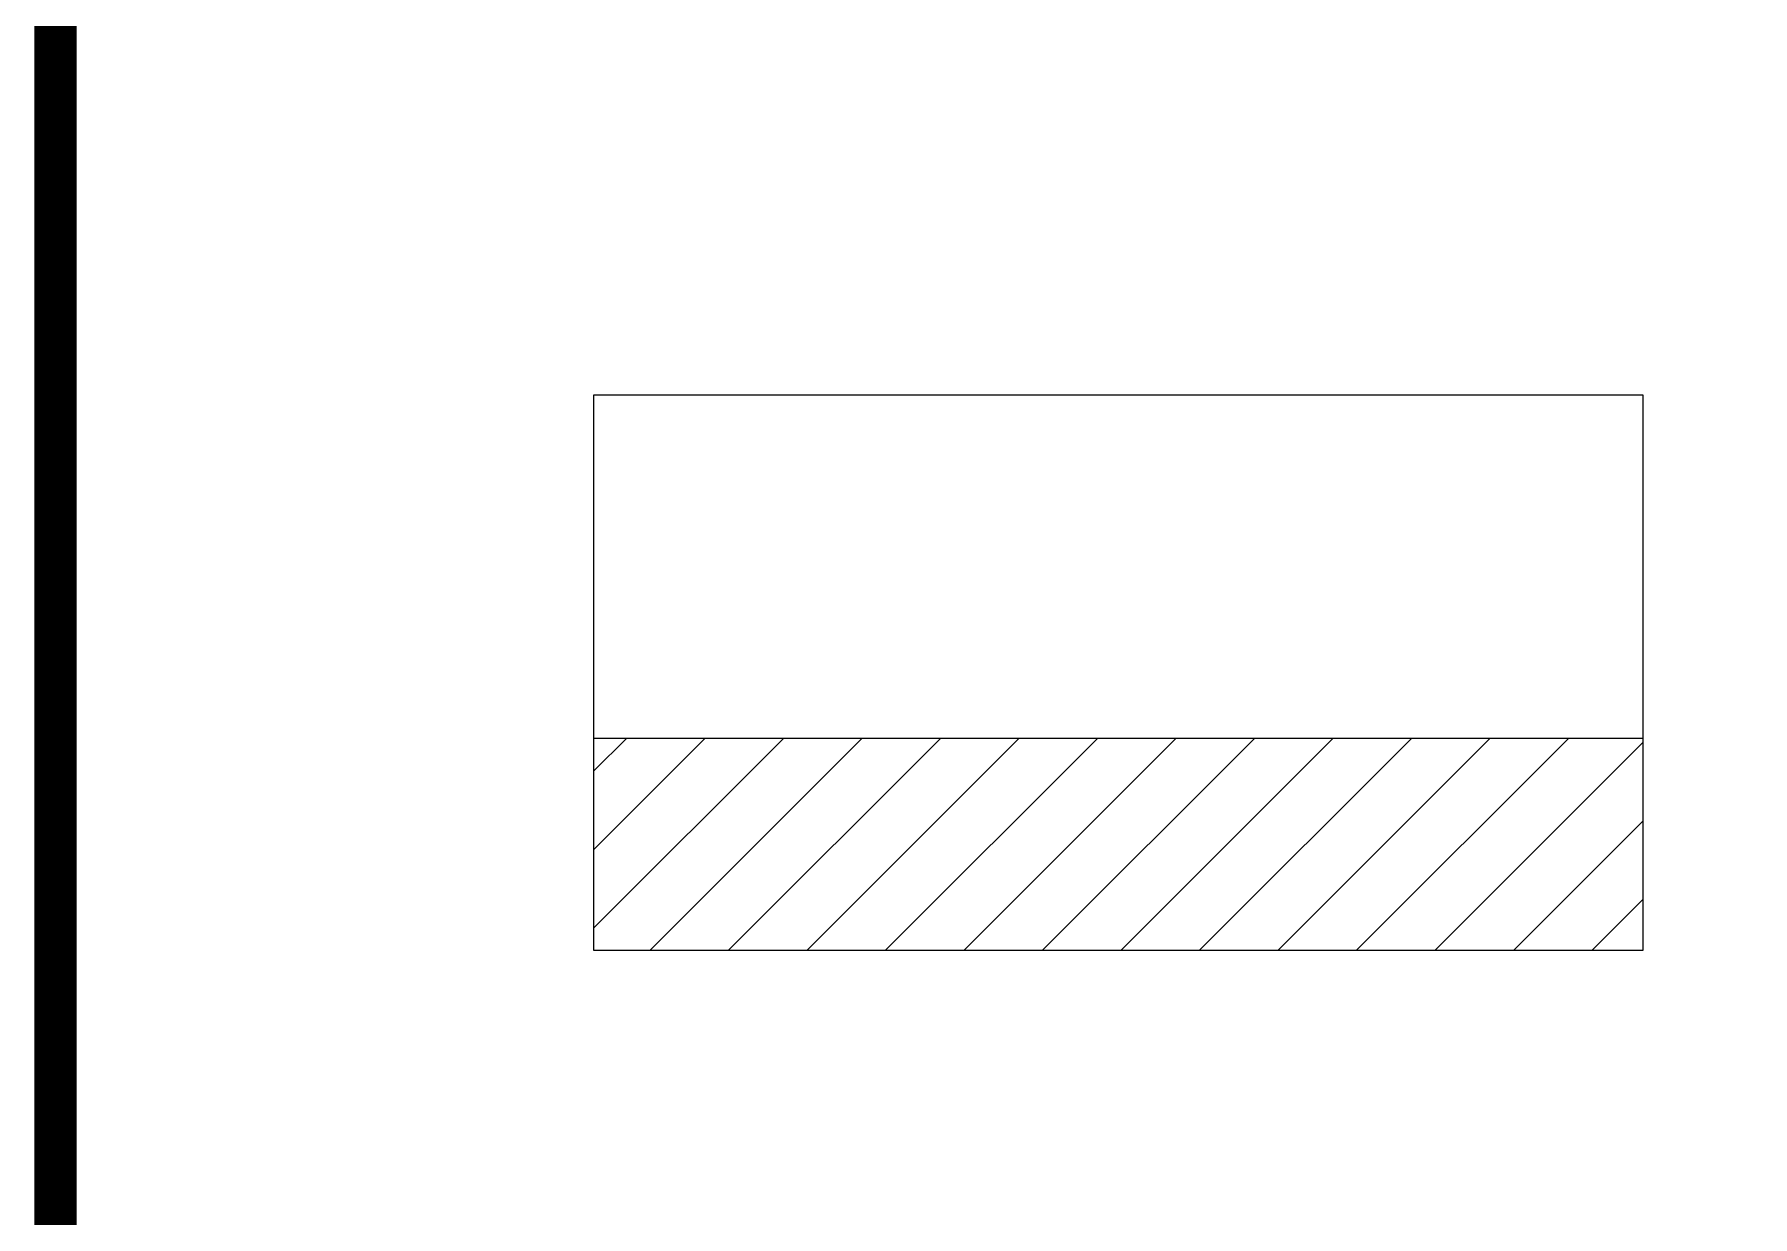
# Model space of a CAD drawing. Extents: x 718358 to 1668613, y -348838 to -159582.
# Drawn here: x 764912 to 766945, y -342960 to -341561 of the extents above; entities that cross this region are included whole.
import ezdxf

# ---------------------------------------------------------------- set-up
doc = ezdxf.new("R2010")
doc.units = 0
doc.header["$LTSCALE"] = 1000
for name, color, linetype in [('ASHADE', 7, 'Continuous'), ('jk监控', 1, 'Continuous'), ('建-图框', 4, 'Continuous'), ('遥视', 4, 'Continuous')]:
    doc.layers.add(name, color=color, linetype=linetype)

# ---------------------------------------------------------------- blocks, each defined once
blk = doc.blocks.new('BYX')
at = {"layer": '遥视'}
h = blk.add_hatch(dxfattribs=at)
h.set_pattern_fill('ANSI31', color=1, scale=1827.025047, style=0)
h.set_pattern_definition([(45, (19486083.6, -25309840.4), (-4101.7882, 4101.7882), [])])
h.paths.add_polyline_path([(1511239, -19142558), (1511239, -19120360), (1401641, -19120360), (1401641, -19142558)])
at = {"layer": 'ASHADE', "color": 1}
blk.add_lwpolyline([(1401641, -19084487), (1511239, -19084487), (1511239, -19142558), (1401641, -19142558)], close=True, dxfattribs=at)
at = {"layer": '遥视', "color": 1}
blk.add_line((1401641, -19120360), (1511239, -19120360), dxfattribs=at)
blk = doc.blocks.new('配电箱')
at = {"color": 1, "xscale": 5.66280000029451e-05, "yscale": 5.66280000029451e-05, "zscale": 5.66280000029451e-05}
blk.add_blockref('BYX', (-79.372, 1084.005), dxfattribs=at)

msp = doc.modelspace()

# ---------------------------------------------------------------- linework, layer by layer
at = {"layer": '建-图框', "const_width": 50}
msp.add_lwpolyline([(764936.8, -345615.8), (815736.8, -345615.8), (815736.8, -316915.8), (764936.8, -316915.8)], close=True, dxfattribs=at)

# ---------------------------------------------------------------- block references
at = {"layer": 'jk监控', "xscale": 200, "yscale": 200, "zscale": 200}
msp.add_blockref('配电箱', (765573.9, -342645.3), dxfattribs=at)

doc.saveas('drawing.dxf')
